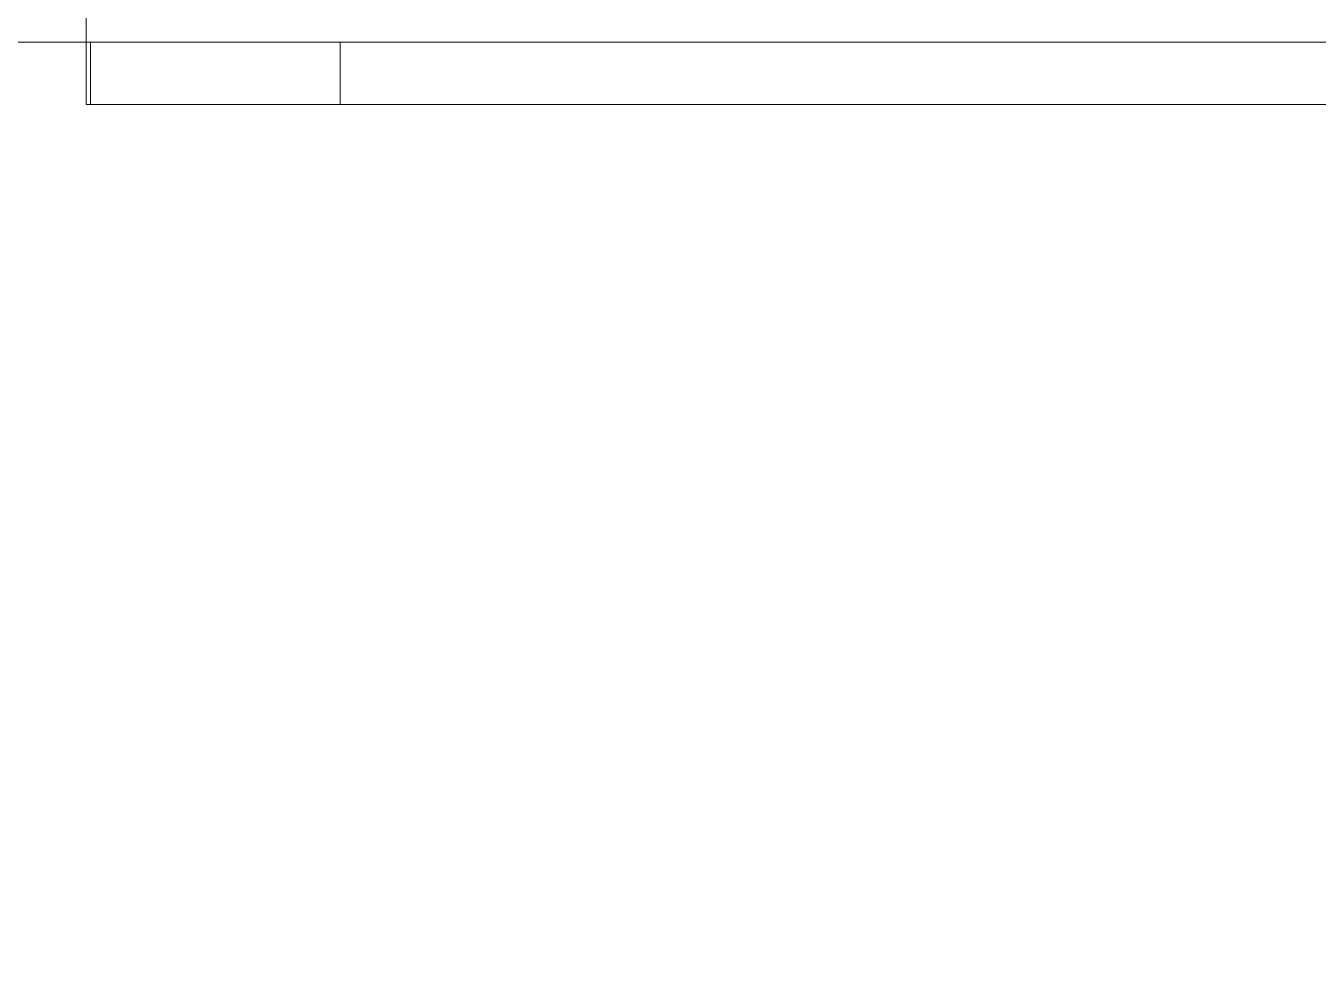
# Model space of a CAD drawing. Extents: x -1133 to 23780, y -1311 to 8245.
# Drawn here: x 15300.06 to 15341.42, y 2773.37 to 2803.52 of the extents above; entities that cross this region are included whole.
import ezdxf

# ---------------------------------------------------------------- set-up
doc = ezdxf.new("R2010")
doc.units = 0
doc.header["$MEASUREMENT"] = 0
doc.layers.get('0').update_dxf_attribs({"color": 9, "lineweight": 9})
for name, color, linetype, lineweight in [('06D', 9, 'Continuous', 9), ('14', 9, 'Continuous', 9), ('35', 9, 'Continuous', 9)]:
    doc.layers.add(name, color=color, linetype=linetype, lineweight=lineweight)

# ---------------------------------------------------------------- blocks, each defined once
blk = doc.blocks.new('fsdfsfsfsfd')
at = {"layer": '06D', "elevation": 0}
blk.add_lwpolyline([(52591.75, -74474.977), (52589.75, -74474.977), (52589.75, -74595.977), (52591.75, -74595.977)], dxfattribs=at)
blk = doc.blocks.new('p-2. kat planı')
at = {"layer": '14'}
blk.add_lwpolyline([(15048, 2819.3), (15048, 2803), (15050, 2803), (15170.5, 2803), (15170.5, 2743), (15254.5, 2743), (15254.5, 2803), (15300, 2803), (15302, 2803), (15302, 2819.3)], dxfattribs=at)
at = {"xscale": -1, "rotation": 270}
blk.add_blockref('fsdfsfsfsfd', (89897.977, -49788.75), dxfattribs=at)

msp = doc.modelspace()

# ---------------------------------------------------------------- linework, layer by layer
at = {"layer": '35'}
msp.add_lwpolyline([(14487.5, 2447), (14487.5, 2743), (14554.5, 2743), (14554.5, 2803), (15170.5, 2803), (15170.5, 2743), (15254.5, 2743), (15254.5, 2803), (15870.5, 2803), (15870.5, 2743), (15935.5, 2743), (15935.5, 2447), (15870.5, 2447), (15870.5, 2363), (15254.5, 2363), (15254.5, 2447), (15170.5, 2447), (15170.5, 2363), (14554.5, 2363), (14554.5, 2447)], close=True, dxfattribs=at)

# ---------------------------------------------------------------- block references
msp.add_blockref('p-2. kat planı', (0, 0))
at = {"xscale": -1, "rotation": 270}
for p in [(89898.106, -49788.75), (89906.106, -49788.75)]:
    msp.add_blockref('fsdfsfsfsfd', p, dxfattribs=at)

doc.saveas('drawing.dxf')
